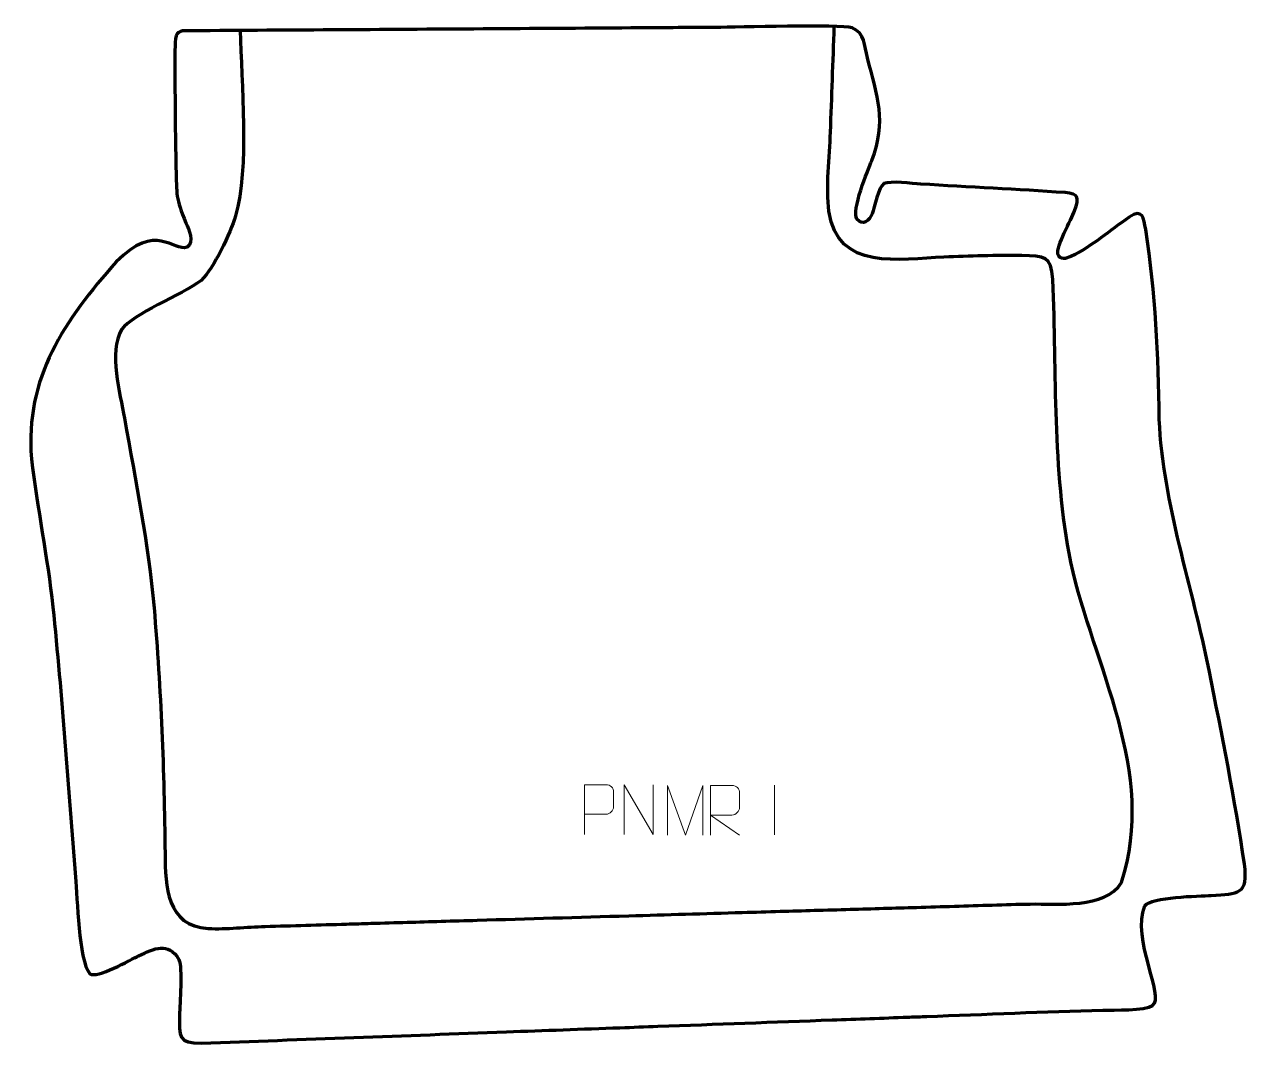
# Model space of a CAD drawing. Header units: millimetres. Extents: x 1087 to 1702, y 156 to 668.
import ezdxf

# ---------------------------------------------------------------- set-up
doc = ezdxf.new("R2010")
doc.units = ezdxf.units.MM
doc.header["$MEASUREMENT"] = 0
doc.layers.add('layer 1', color=7, linetype='Continuous', plot=False)
doc.layers.add('layer 2', color=7, linetype='Continuous')
doc.layers.add('layer 3', color=7, linetype='Continuous')

msp = doc.modelspace()

# ---------------------------------------------------------------- linework, layer by layer
at = {"layer": 'layer 1', "color": 250, "lineweight": 9}
for points, knots in [([(1368.4397, 260.6875), (1368.4397, 260.6875), (1368.4397, 285.6411), (1368.4397, 285.6411), (1368.4397, 285.6411), (1372.0347, 285.6411), (1375.63, 285.6411), (1379.2254, 285.6411), (1379.2254, 285.6411), (1381.5506, 285.6032), (1383.108, 284.1131), (1383.1038, 281.747), (1383.1038, 281.747), (1383.1034, 279.7113), (1383.1034, 276.652), (1383.1038, 274.616), (1383.1038, 274.616), (1383.0973, 272.7406), (1381.2851, 270.7987), (1379.2755, 270.7796), (1379.2755, 270.7796), (1379.2755, 270.7796), (1368.4397, 270.7796), (1368.4397, 270.7796)], [0, 0, 0, 0, 0.14285714, 0.14285714, 0.14285714, 0.14285714, 0.28571429, 0.28571429, 0.28571429, 0.28571429, 0.42857143, 0.42857143, 0.42857143, 0.42857143, 0.57142857, 0.57142857, 0.57142857, 0.57142857, 0.71428571, 0.71428571, 0.71428571, 0.71428571, 1, 1, 1, 1]), ([(1388.4444, 260.6876), (1388.4444, 260.6876), (1388.4444, 285.6411), (1388.4444, 285.6411), (1388.4444, 285.6411), (1388.4444, 285.6411), (1403.0992, 260.6876), (1403.0992, 260.6876), (1403.0992, 260.6876), (1403.0992, 260.6876), (1403.0992, 285.6411), (1403.0992, 285.6411)], [0, 0, 0, 0, 0.25, 0.25, 0.25, 0.25, 0.5, 0.5, 0.5, 0.5, 1, 1, 1, 1]), ([(1410.3106, 260.2833), (1410.3106, 260.2833), (1410.3106, 285.2412), (1410.3106, 285.2412), (1410.3106, 285.2412), (1410.3106, 285.2412), (1419.2357, 260.2833), (1419.2357, 260.2833), (1419.2357, 260.2833), (1419.2357, 260.2833), (1427.9956, 285.2407), (1427.9956, 285.2407), (1427.9956, 285.2407), (1427.9956, 285.2407), (1427.9956, 260.2833), (1427.9956, 260.2833)], [0, 0, 0, 0, 0.2, 0.2, 0.2, 0.2, 0.4, 0.4, 0.4, 0.4, 0.6, 0.6, 0.6, 0.6, 1, 1, 1, 1]), ([(1431.8211, 260.2855), (1431.8211, 260.2855), (1431.8211, 285.239), (1431.8211, 285.239), (1431.8211, 285.239), (1435.4159, 285.239), (1439.0114, 285.239), (1442.6066, 285.239), (1442.6066, 285.239), (1444.9319, 285.2013), (1446.4892, 283.7113), (1446.4851, 281.3449), (1446.4851, 281.3449), (1446.4847, 279.3094), (1446.4847, 276.25), (1446.4851, 274.214), (1446.4851, 274.214), (1446.4786, 272.3385), (1444.6663, 270.3967), (1442.6568, 270.3776), (1442.6568, 270.3776), (1442.6568, 270.3776), (1431.8211, 270.3776), (1431.8211, 270.3776), (1431.8211, 270.3776), (1431.8211, 270.3776), (1446.4758, 260.2855), (1446.4758, 260.2855)], [0, 0, 0, 0, 0.125, 0.125, 0.125, 0.125, 0.25, 0.25, 0.25, 0.25, 0.375, 0.375, 0.375, 0.375, 0.5, 0.5, 0.5, 0.5, 0.625, 0.625, 0.625, 0.625, 0.75, 0.75, 0.75, 0.75, 1, 1, 1, 1])]:
    msp.add_open_spline(points, degree=3, knots=knots, dxfattribs=at)
msp.add_open_spline([(1464.1005, 285.4727), (1464.1005, 285.4727), (1464.1005, 260.4986), (1464.1005, 260.4986)], degree=3, dxfattribs=at)
at = {"layer": 'layer 2', "color": 142, "lineweight": 158}
msp.add_open_spline([(1195.3749, 664.5905), (1196.0054, 639.1075), (1199.986, 594.7865), (1192.9755, 571.5077), (1192.9755, 571.5077), (1190.3012, 562.8779), (1182.238, 545.0327), (1175.6671, 539.0582), (1175.6671, 539.0582), (1165.9241, 531.6987), (1141.3895, 522.1403), (1135.6599, 514.4551), (1135.6599, 514.4551), (1129.248, 502.6868), (1134.9139, 482.5956), (1137.131, 469.7535), (1137.131, 469.7535), (1142.8536, 437.4692), (1149.1229, 407.4338), (1152.0147, 374.5742), (1152.0147, 374.5742), (1155.5767, 333.0393), (1157.1086, 292.6534), (1157.5422, 250.9921), (1157.5422, 250.9921), (1157.7451, 234.5042), (1158.3102, 214.675), (1179.3025, 213.3578), (1179.3025, 213.3578), (1188.5733, 212.9866), (1198.5491, 214.1175), (1207.9051, 214.4226), (1207.9051, 214.4226), (1221.5524, 214.8208), (1235.1996, 215.2206), (1248.8468, 215.6202), (1248.8468, 215.6202), (1252.9729, 215.741), (1257.099, 215.8618), (1261.2251, 215.9827), (1261.2251, 215.9827), (1267.2555, 216.1593), (1273.286, 216.3359), (1279.3164, 216.5125), (1279.3164, 216.5125), (1285.0295, 216.6797), (1290.7425, 216.847), (1296.4555, 217.0143), (1296.4555, 217.0143), (1302.486, 217.1909), (1308.5164, 217.3675), (1314.5469, 217.544), (1314.5469, 217.544), (1339.9382, 218.2876), (1365.3296, 219.0311), (1390.7209, 219.7747), (1390.7209, 219.7747), (1409.7644, 220.3323), (1428.8079, 220.8899), (1447.8515, 221.4476), (1447.8515, 221.4476), (1454.1993, 221.6335), (1460.5471, 221.8193), (1466.895, 222.0052), (1466.895, 222.0052), (1472.608, 222.1725), (1478.3211, 222.3398), (1484.0342, 222.5071), (1484.0342, 222.5071), (1490.0646, 222.6836), (1496.0951, 222.8603), (1502.1255, 223.0369), (1502.1255, 223.0369), (1513.2342, 223.3622), (1524.3429, 223.6874), (1535.4516, 224.0127), (1535.4516, 224.0127), (1541.7995, 224.1986), (1548.1473, 224.3844), (1554.4951, 224.5703), (1554.4951, 224.5703), (1567.1401, 224.9407), (1579.9186, 225.4466), (1592.5498, 225.6821), (1592.5498, 225.6821), (1606.2063, 225.9367), (1630.1005, 223.1233), (1638.5369, 236.4539), (1638.5369, 236.4539), (1656.5972, 292.3479), (1624.7335, 344.4537), (1613.0113, 397.4492), (1613.0113, 397.4492), (1603.6584, 445.1308), (1606.0993, 491.4887), (1604.0093, 539.5571), (1604.0093, 539.5571), (1603.1472, 551.7555), (1599.6844, 551.0557), (1588.3289, 551.4893), (1588.3289, 551.4893), (1575.6493, 551.9733), (1562.0332, 550.9991), (1549.2143, 550.7904), (1549.2143, 550.7904), (1527.1809, 549.7261), (1495.4583, 543.5817), (1491.4314, 573.8068), (1491.4314, 573.8068), (1489.855, 585.638), (1491.7061, 601.2054), (1492.1782, 613.4647), (1492.1782, 613.4647), (1492.8595, 631.1616), (1493.4739, 648.8634), (1494.1092, 666.562)], degree=3, knots=[0, 0, 0, 0, 0.03333333, 0.03333333, 0.03333333, 0.03333333, 0.06666667, 0.06666667, 0.06666667, 0.06666667, 0.1, 0.1, 0.1, 0.1, 0.13333333, 0.13333333, 0.13333333, 0.13333333, 0.16666667, 0.16666667, 0.16666667, 0.16666667, 0.2, 0.2, 0.2, 0.2, 0.23333333, 0.23333333, 0.23333333, 0.23333333, 0.26666667, 0.26666667, 0.26666667, 0.26666667, 0.3, 0.3, 0.3, 0.3, 0.33333333, 0.33333333, 0.33333333, 0.33333333, 0.36666667, 0.36666667, 0.36666667, 0.36666667, 0.4, 0.4, 0.4, 0.4, 0.43333333, 0.43333333, 0.43333333, 0.43333333, 0.46666667, 0.46666667, 0.46666667, 0.46666667, 0.5, 0.5, 0.5, 0.5, 0.53333333, 0.53333333, 0.53333333, 0.53333333, 0.56666667, 0.56666667, 0.56666667, 0.56666667, 0.6, 0.6, 0.6, 0.6, 0.63333333, 0.63333333, 0.63333333, 0.63333333, 0.66666667, 0.66666667, 0.66666667, 0.66666667, 0.7, 0.7, 0.7, 0.7, 0.73333333, 0.73333333, 0.73333333, 0.73333333, 0.76666667, 0.76666667, 0.76666667, 0.76666667, 0.8, 0.8, 0.8, 0.8, 0.83333333, 0.83333333, 0.83333333, 0.83333333, 0.86666667, 0.86666667, 0.86666667, 0.86666667, 0.9, 0.9, 0.9, 0.9, 0.93333333, 0.93333333, 0.93333333, 0.93333333, 1, 1, 1, 1], dxfattribs=at)
at = {"layer": 'layer 3', "color": 242, "lineweight": 158}
msp.add_open_spline([(1163.101, 661.9279), (1164.3242, 665.1666), (1167.7774, 664.4451), (1170.8615, 664.4653), (1170.8615, 664.4653), (1221.3221, 664.7966), (1271.7816, 665.0964), (1322.2414, 665.4278), (1322.2414, 665.4278), (1346.9895, 665.5911), (1371.7376, 665.7545), (1396.4859, 665.9178), (1396.4859, 665.9178), (1409.1772, 666.0016), (1421.8685, 666.0853), (1434.5598, 666.1691), (1434.5598, 666.1691), (1445.0176, 666.2481), (1497.1216, 667.6352), (1503.0763, 666.0293), (1503.0763, 666.0293), (1509.4679, 663.2837), (1509.2015, 657.0665), (1510.7506, 650.9037), (1510.7506, 650.9037), (1515.7197, 631.6456), (1520.6837, 619.0313), (1512.9816, 599.3632), (1512.9816, 599.3632), (1511.073, 594.4896), (1502.4991, 573.9426), (1505.5167, 569.8184), (1505.5167, 569.8184), (1508.1244, 566.2546), (1511.7617, 569.0257), (1513.1317, 572.5064), (1513.1317, 572.5064), (1514.2298, 575.5447), (1516.5647, 586.392), (1519.0968, 587.6544), (1519.0968, 587.6544), (1522.2071, 589.2049), (1533.4671, 587.7043), (1537.6565, 587.4446), (1537.6565, 587.4446), (1561.796, 585.9528), (1586.1235, 584.8477), (1610.22, 583.1328), (1610.22, 583.1328), (1616.9547, 582.4117), (1617.3793, 580.8269), (1614.9061, 574.0625), (1614.9061, 574.0625), (1613.3435, 569.7888), (1605.5561, 555.7828), (1606.5319, 552.2701), (1606.5319, 552.2701), (1607.8606, 549.2285), (1610.4641, 549.913), (1613.1062, 551.0282), (1613.1062, 551.0282), (1624.3374, 556.5445), (1632.2974, 563.9464), (1642.417, 570.8165), (1642.417, 570.8165), (1649.1077, 575.3588), (1649.6806, 570.5029), (1650.7043, 564.5713), (1650.7043, 564.5713), (1655.5656, 532.2619), (1657.244, 501.8328), (1657.5189, 469.2184), (1657.5189, 469.2184), (1659.4196, 426.6495), (1674.3399, 384.883), (1682.616, 343.1243), (1682.616, 343.1243), (1688.9607, 311.0628), (1695.6499, 278.0759), (1700.3338, 245.7697), (1700.3338, 245.7697), (1702.4008, 230.1229), (1697.4394, 231.0174), (1683.6523, 229.9818), (1683.6523, 229.9818), (1677.3788, 229.5527), (1653.5368, 229.4378), (1650.2302, 224.7468), (1650.2302, 224.7468), (1643.4474, 208.1456), (1660.512, 179.1447), (1654.1852, 174.6884), (1654.1852, 174.6884), (1650.2959, 171.9491), (1634.6817, 172.5142), (1629.0608, 172.3698), (1629.0608, 172.3698), (1599.6546, 171.6147), (1569.9864, 170.2583), (1540.5613, 169.1812), (1540.5613, 169.1812), (1537.7052, 169.0766), (1534.849, 168.972), (1531.9928, 168.8674), (1531.9928, 168.8674), (1531.9928, 168.8674), (1531.0408, 168.8326), (1531.0408, 168.8326), (1531.0408, 168.8326), (1524.6937, 168.6003), (1518.3468, 168.3679), (1511.9997, 168.1356), (1511.9997, 168.1356), (1505.6526, 167.9033), (1499.3057, 167.671), (1492.9586, 167.4387), (1492.9586, 167.4387), (1463.7622, 166.3699), (1434.566, 165.3011), (1405.3696, 164.2324), (1405.3696, 164.2324), (1399.0226, 164.0001), (1392.6755, 163.7677), (1386.3286, 163.5354), (1386.3286, 163.5354), (1367.2875, 162.8384), (1348.2464, 162.1414), (1329.2053, 161.4444), (1329.2053, 161.4444), (1278.0942, 159.5736), (1226.9635, 157.5952), (1175.8527, 155.8105), (1175.8527, 155.8105), (1164.1132, 155.5892), (1164.7595, 159.0848), (1164.8357, 169.8337), (1164.8357, 169.8337), (1164.936, 175.7511), (1166.3917, 193.3776), (1164.5345, 197.8659), (1164.5345, 197.8659), (1159.2276, 206.8617), (1152.017, 203.4171), (1144.2939, 199.6698), (1144.2939, 199.6698), (1140.4165, 197.7293), (1123.0285, 188.0077), (1119.7477, 190.6572), (1119.7477, 190.6572), (1113.9405, 197.7043), (1113.4437, 228.6313), (1112.5779, 239.2402), (1112.5779, 239.2402), (1108.8892, 284.434), (1105.7748, 330.0171), (1101.1609, 375.0973), (1101.1609, 375.0973), (1098.4229, 400.0697), (1093.2697, 424.6364), (1090.4142, 449.4326), (1090.4142, 449.4326), (1086.8763, 490.1176), (1107.2835, 519.3001), (1133.0109, 548.3437), (1133.0109, 548.3437), (1152.9319, 568.9299), (1161.6829, 553.1891), (1168.6384, 555.6977), (1168.6384, 555.6977), (1172.6187, 558.4268), (1169.4404, 564.6016), (1168.0272, 568.0184), (1168.0272, 568.0184), (1162.8953, 580.4552), (1163.3775, 582.172), (1163.0638, 595.7044), (1163.0638, 595.7044), (1162.6823, 612.6963), (1162.5256, 630.1761), (1162.519, 647.1797), (1162.519, 647.1797), (1162.5175, 650.8691), (1162.3867, 658.4729), (1163.101, 661.9279)], degree=3, knots=[0, 0, 0, 0, 0.0212766, 0.0212766, 0.0212766, 0.0212766, 0.04255319, 0.04255319, 0.04255319, 0.04255319, 0.06382979, 0.06382979, 0.06382979, 0.06382979, 0.08510638, 0.08510638, 0.08510638, 0.08510638, 0.10638298, 0.10638298, 0.10638298, 0.10638298, 0.12765957, 0.12765957, 0.12765957, 0.12765957, 0.14893617, 0.14893617, 0.14893617, 0.14893617, 0.17021277, 0.17021277, 0.17021277, 0.17021277, 0.19148936, 0.19148936, 0.19148936, 0.19148936, 0.21276596, 0.21276596, 0.21276596, 0.21276596, 0.23404255, 0.23404255, 0.23404255, 0.23404255, 0.25531915, 0.25531915, 0.25531915, 0.25531915, 0.27659574, 0.27659574, 0.27659574, 0.27659574, 0.29787234, 0.29787234, 0.29787234, 0.29787234, 0.31914894, 0.31914894, 0.31914894, 0.31914894, 0.34042553, 0.34042553, 0.34042553, 0.34042553, 0.36170213, 0.36170213, 0.36170213, 0.36170213, 0.38297872, 0.38297872, 0.38297872, 0.38297872, 0.40425532, 0.40425532, 0.40425532, 0.40425532, 0.42553191, 0.42553191, 0.42553191, 0.42553191, 0.44680851, 0.44680851, 0.44680851, 0.44680851, 0.46808511, 0.46808511, 0.46808511, 0.46808511, 0.4893617, 0.4893617, 0.4893617, 0.4893617, 0.5106383, 0.5106383, 0.5106383, 0.5106383, 0.53191489, 0.53191489, 0.53191489, 0.53191489, 0.55319149, 0.55319149, 0.55319149, 0.55319149, 0.57446809, 0.57446809, 0.57446809, 0.57446809, 0.59574468, 0.59574468, 0.59574468, 0.59574468, 0.61702128, 0.61702128, 0.61702128, 0.61702128, 0.63829787, 0.63829787, 0.63829787, 0.63829787, 0.65957447, 0.65957447, 0.65957447, 0.65957447, 0.68085106, 0.68085106, 0.68085106, 0.68085106, 0.70212766, 0.70212766, 0.70212766, 0.70212766, 0.72340426, 0.72340426, 0.72340426, 0.72340426, 0.74468085, 0.74468085, 0.74468085, 0.74468085, 0.76595745, 0.76595745, 0.76595745, 0.76595745, 0.78723404, 0.78723404, 0.78723404, 0.78723404, 0.80851064, 0.80851064, 0.80851064, 0.80851064, 0.82978723, 0.82978723, 0.82978723, 0.82978723, 0.85106383, 0.85106383, 0.85106383, 0.85106383, 0.87234043, 0.87234043, 0.87234043, 0.87234043, 0.89361702, 0.89361702, 0.89361702, 0.89361702, 0.91489362, 0.91489362, 0.91489362, 0.91489362, 0.93617021, 0.93617021, 0.93617021, 0.93617021, 0.95744681, 0.95744681, 0.95744681, 0.95744681, 1, 1, 1, 1], dxfattribs=at)

doc.saveas('drawing.dxf')
